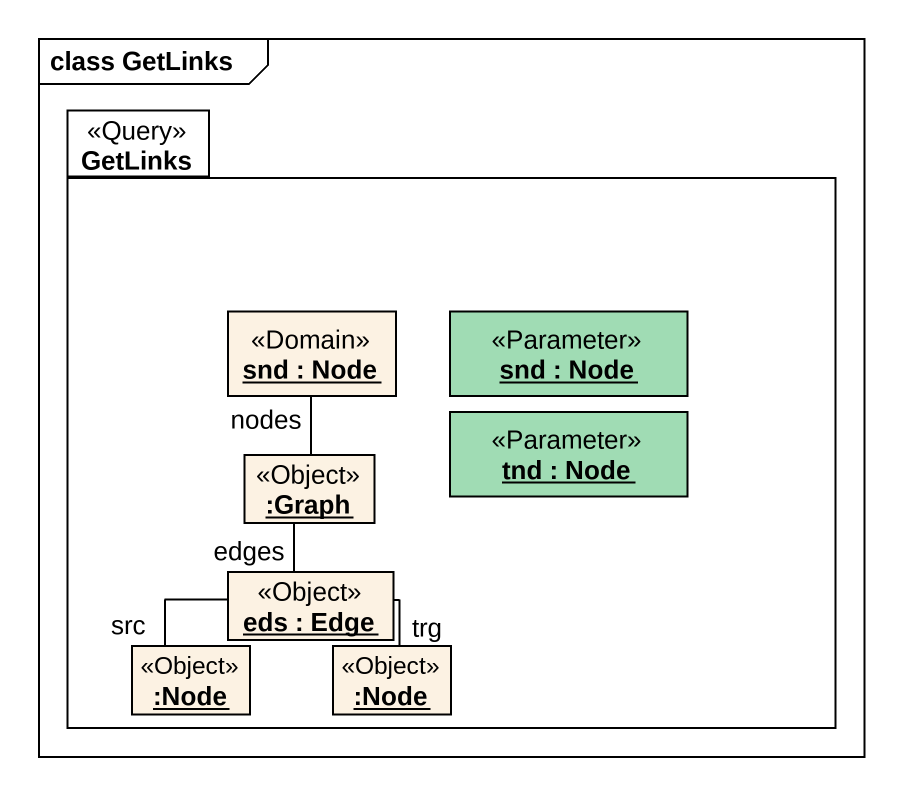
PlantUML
@startuml
mainframe class GetLinks
hide circle
hide empty members
package GetLinks <<Query>> {
  object "snd : Node" as snd <<Domain>>
  object "snd : Node" as snd_2 <<Parameter>> #A0DCB4
  object "tnd : Node" as tnd <<Parameter>> #A0DCB4
  object ":Graph" as Graph <<Object>>
  object "eds : Edge" as eds <<Object>>
  object ":Node" as Node_ <<Object>>
  object ":Node" as Node__2 <<Object>>
}
snd -- Graph : nodes
Graph -- eds : edges
eds -- Node_ : src
eds -- Node__2 : trg
@enduml
